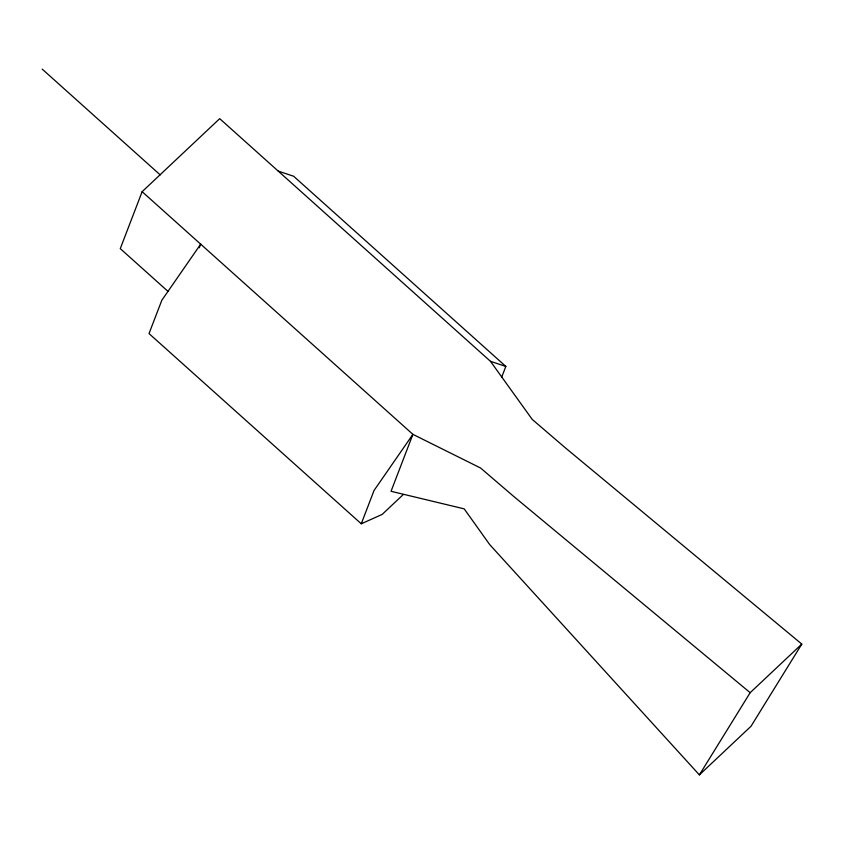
<?xml version="1.0" encoding="UTF-8"?>
<svg xmlns="http://www.w3.org/2000/svg" width="844" height="844" viewBox="0 0 844 844"><rect width="100%" height="100%" fill="white"/><g stroke="black" fill="none" stroke-linecap="round" stroke-linejoin="round"><path stroke-width="1.27" d="M142.13 191.683L412.906 434.354L391.046 491.292L464.2 508.858L489.731 544.623L699.381 774.887L751.002 726.283L801.8 644.088L565.459 447.921L532.247 419.436L490.48 361.327L219.704 118.656L142.13 191.683L120.27 248.621L168.083 291.475M199.279 247.788L200.672 244.159L161.816 300.295L149.029 333.58L361.264 523.786L382.174 514.407L403.242 494.573M361.264 523.786L374.04 490.491L412.906 434.354L480.626 468.04L513.827 496.525L750.168 692.692L699.381 774.887M501.726 377.12L505.83 366.423L293.606 176.217L278.256 171.121M750.168 692.692L801.8 644.088M490.48 361.327L505.83 366.423M42.2 69.113L160.233 174.898"/></g></svg>
